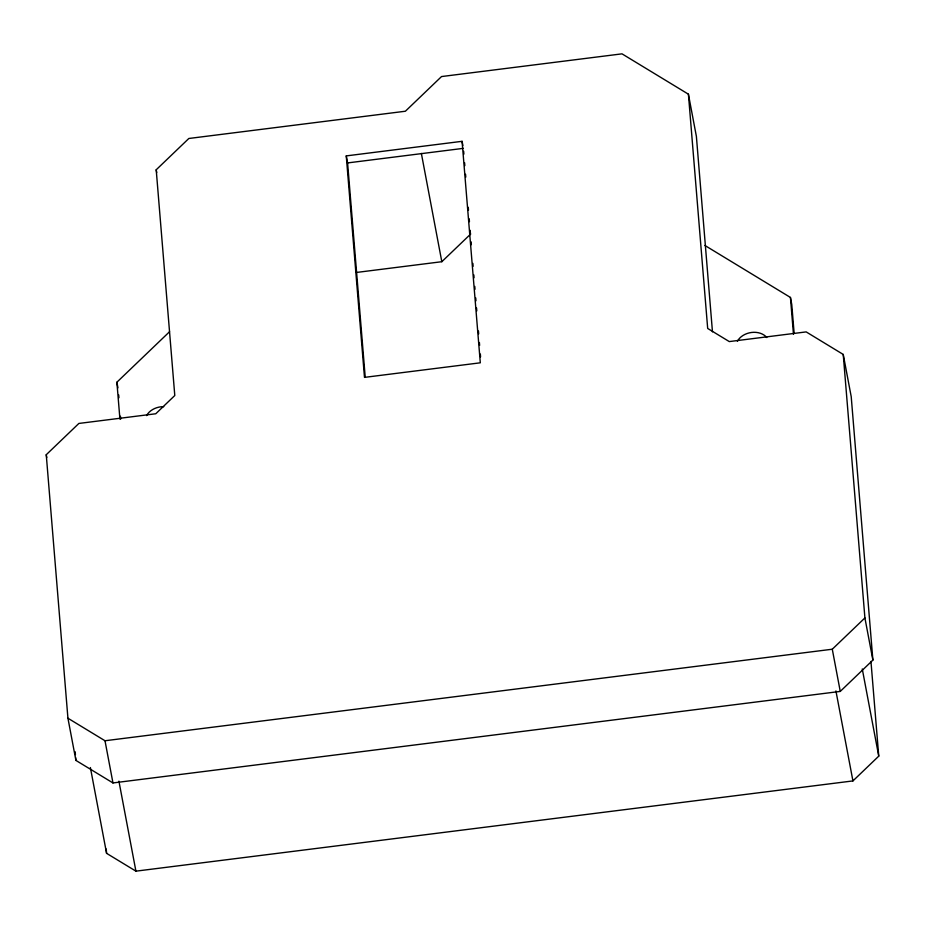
<?xml version="1.0" encoding="UTF-8"?>
<svg xmlns="http://www.w3.org/2000/svg" width="925" height="925" viewBox="0 0 925 925"><rect width="100%" height="100%" fill="white"/><g stroke="black" fill="none" stroke-linecap="round" stroke-linejoin="round"><path stroke-width="1.39" d="M688.408 94.188L707.683 328.456L729.282 341.579L806.172 331.902L843.23 354.437L851.208 396.617L872.888 660.115L840.258 691.414L112.966 782.943L75.908 760.419L67.93 718.228L46.25 454.73L78.879 423.442L155.77 413.764L174.79 395.518L156.209 169.784L188.839 138.484L405.381 111.231L441.537 76.555L622.016 53.847L688.408 94.188L696.386 136.38L712.47 331.844M119.926 419.129L116.885 382.222L169.576 331.693M356.345 272.47L441.815 261.706L470.744 233.967M67.93 718.228L104.999 740.752L832.28 649.223L864.91 617.935L843.23 354.437M90.384 767.542L106.583 853.336L135.917 871.153L852.931 780.92L878.75 756.153L870.957 661.398M462.084 141.317L480.306 362.808L364.485 377.377L346.262 155.897L462.084 141.317L462.882 145.537M346.262 155.897L347.592 162.927L463.413 148.347M704.896 245.46L790.436 297.445L791.765 304.487L794.101 332.873M864.91 617.935L872.888 660.115M862.273 668.96L878.75 756.153M832.28 649.223L840.258 691.414M835.923 690.917L852.931 780.92M421.361 153.423L441.815 261.706M156.209 169.784L156.741 172.593M116.885 382.222L117.949 387.841M118.909 781.151L135.917 871.153M104.999 740.752L112.966 782.943M46.25 454.73L46.782 457.551M790.436 297.445L793.477 334.364M463.645 151.226L463.887 154.105M464.593 162.731L464.836 165.61M465.541 174.235L465.784 177.114M468.27 207.316L468.501 210.195M469.218 218.82L469.449 221.699M470.154 230.325L470.397 233.204M471.103 241.83L471.345 244.709M472.883 263.405L473.114 266.284M473.831 274.91L474.062 277.789M474.779 286.415L475.011 289.294M475.728 297.919L475.959 300.798M476.548 307.99L476.791 310.869M478.445 331L478.676 333.879M479.393 342.504L479.624 345.383M480.341 354.021L480.572 356.888M347.592 162.927L365.225 377.227M118.689 394.929L118.92 397.773M120.435 416.227L120.666 419.06M106.236 849.023L106.583 853.336M75.191 751.782L75.434 754.661M75.665 757.54L75.908 760.419M146.578 415.591A16.696 12.788 -10.7 0 1 163.737 406.665M737.398 341.233A16.696 12.788 -10.7 0 1 751.528 332.468A16.696 12.788 -10.7 0 1 766.79 337.533"/></g></svg>
